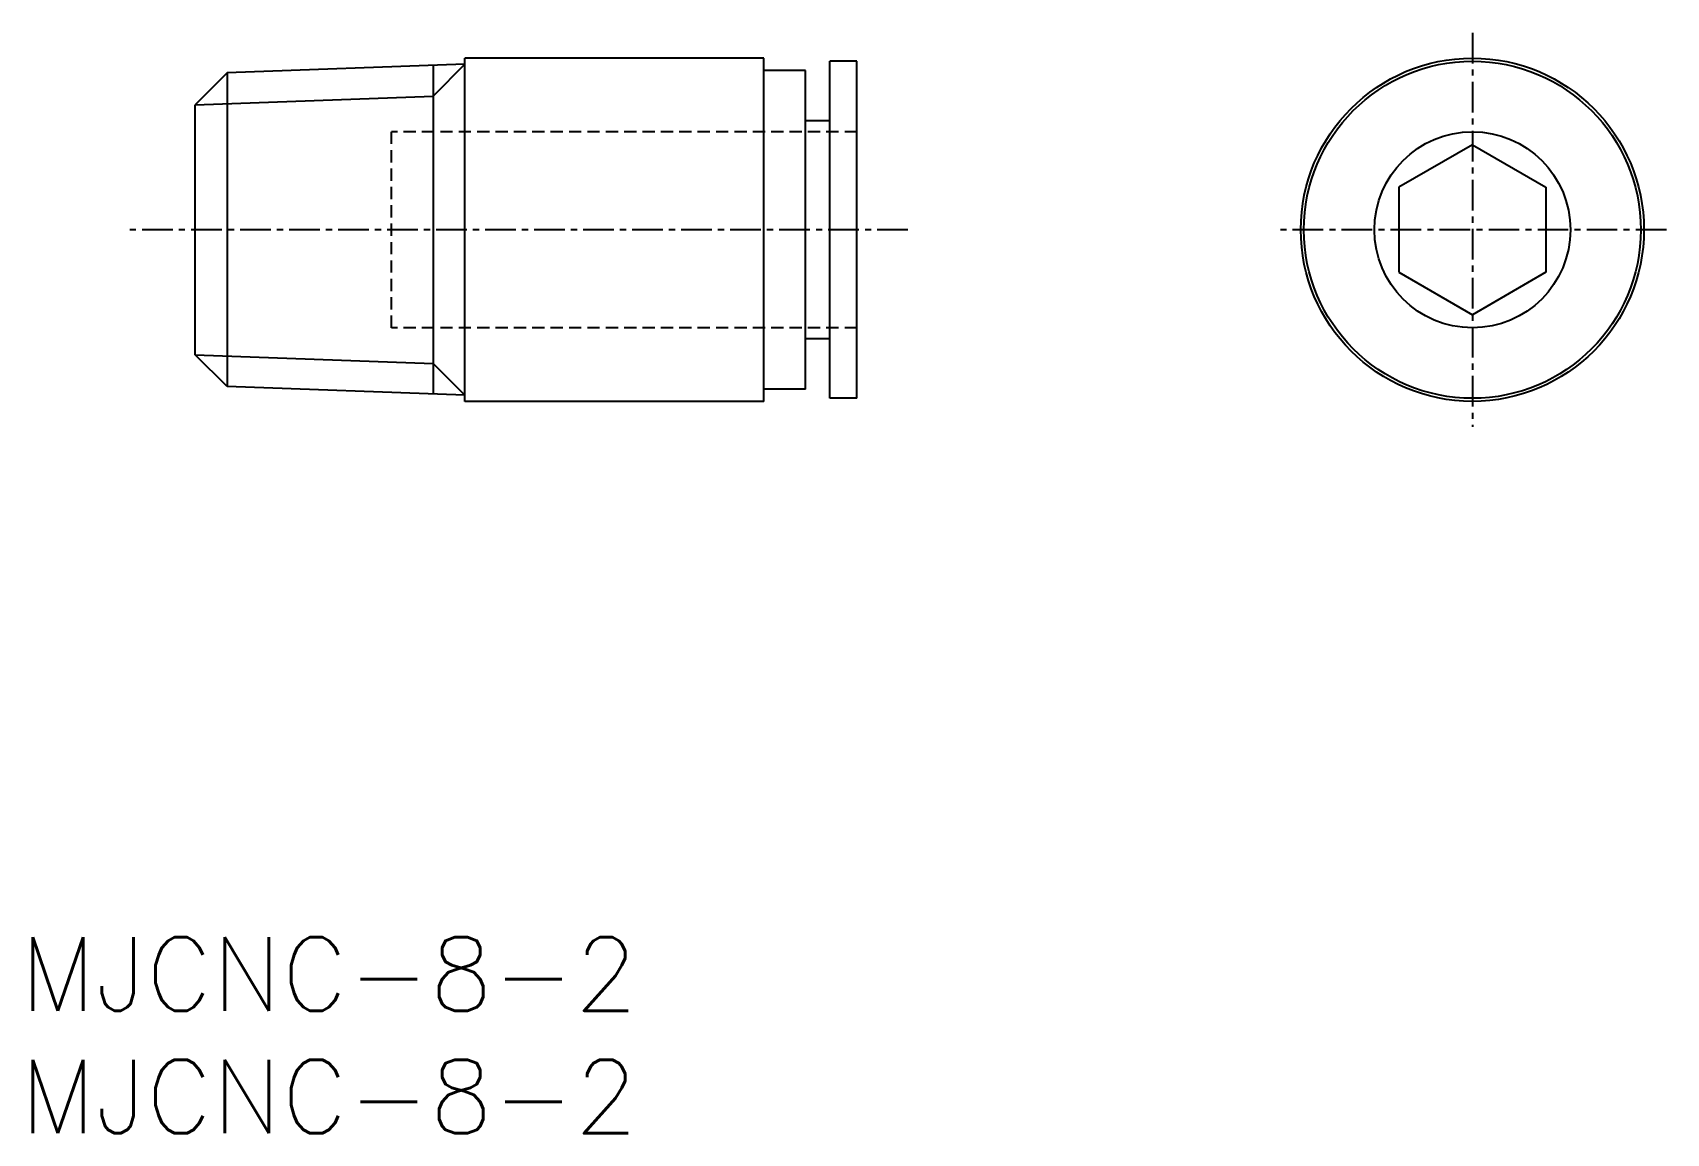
# Model space of a CAD drawing. Extents: x 0.5 to 67.2, y 0 to 44.9.
import ezdxf

# ---------------------------------------------------------------- set-up
doc = ezdxf.new("R2010")
doc.units = 0
doc.linetypes.add('CENTER', pattern=[2, 1.25, -0.25, 0.25, -0.25])
doc.linetypes.add('DASHED', pattern=[0.75, 0.5, -0.25])
doc.layers.get('0').update_dxf_attribs({"linetype": 'CONTINUOUS'})
doc.layers.add('CENTER', color=1, linetype='CENTER')
doc.styles.get("Standard").update_dxf_attribs({"font": 'txt.shx'})

# ---------------------------------------------------------------- blocks, each defined once
blk = doc.blocks.new('*U4')
at = {"color": 7, "linetype": 'CONTINUOUS'}
blk.add_text('MJCNC-8-2', height=3, dxfattribs=at).set_placement((0, 0))
blk = doc.blocks.new('*U5')
at = {"color": 7, "linetype": 'CONTINUOUS'}
blk.add_text('MJCNC-8-2', height=3, dxfattribs=at).set_placement((0, 5))

msp = doc.modelspace()

# ---------------------------------------------------------------- linework, layer by layer
at = {"color": 7, "linetype": 'CONTINUOUS'}
for p, q in [((18.151, 43.608), (8.451, 43.258)), ((16.851, 43.561), (16.851, 30.155)), ((18.151, 29.858), (18.151, 43.858)), ((30.351, 43.858), (18.151, 43.858)), ((30.351, 29.858), (30.351, 43.858)), ((32.051, 43.358), (30.351, 43.358)), ((32.051, 30.358), (32.051, 43.358)), ((33.051, 29.983), (33.051, 43.733)), ((34.151, 43.733), (33.051, 43.733)), ((34.151, 29.983), (34.151, 43.733)), ((8.451, 43.258), (7.151, 41.958)), ((8.451, 43.258), (8.451, 30.458)), ((7.151, 31.758), (7.151, 41.958)), ((33.051, 41.308), (32.051, 41.308)), ((59.265, 40.322), (56.265, 38.59)), ((59.265, 40.322), (62.265, 38.59)), ((56.265, 38.59), (56.265, 35.126)), ((62.265, 38.59), (62.265, 35.126)), ((56.265, 35.126), (59.265, 33.394)), ((62.265, 35.126), (59.265, 33.394)), ((33.051, 32.408), (32.051, 32.408)), ((8.451, 30.458), (7.151, 31.758)), ((18.151, 30.108), (8.451, 30.458)), ((32.051, 30.358), (30.351, 30.358)), ((30.351, 29.858), (18.151, 29.858)), ((34.151, 29.983), (33.051, 29.983))]:
    msp.add_line(p, q, dxfattribs=at)
at = {"color": 3, "linetype": 'CONTINUOUS'}
for p, q in [((18.151, 43.608), (16.851, 42.308)), ((7.151, 41.958), (16.851, 42.308)), ((7.151, 31.758), (16.851, 31.408)), ((18.151, 30.108), (16.851, 31.408))]:
    msp.add_line(p, q, dxfattribs=at)
at = {"color": 3, "linetype": 'DASHED'}
for p, q in [((34.151, 40.858), (15.151, 40.858)), ((15.151, 32.858), (15.151, 40.858)), ((34.151, 32.858), (15.151, 32.858))]:
    msp.add_line(p, q, dxfattribs=at)
at = {"color": 7, "linetype": 'CONTINUOUS'}
for radius in [7, 6.875, 4]:
    msp.add_circle((59.265, 36.858), radius, dxfattribs=at)
at = {"layer": 'CENTER', "color": 1}
for p, q in [((59.265, 44.897), (59.265, 28.819)), ((36.23, 36.858), (4.365, 36.858)), ((67.18, 36.858), (51.35, 36.858))]:
    msp.add_line(p, q, dxfattribs=at)

# ---------------------------------------------------------------- block references
at = {"color": 7, "linetype": 'CONTINUOUS'}
for name in ['*U5', '*U4']:
    msp.add_blockref(name, (0, 0), dxfattribs=at)

doc.saveas('drawing.dxf')
